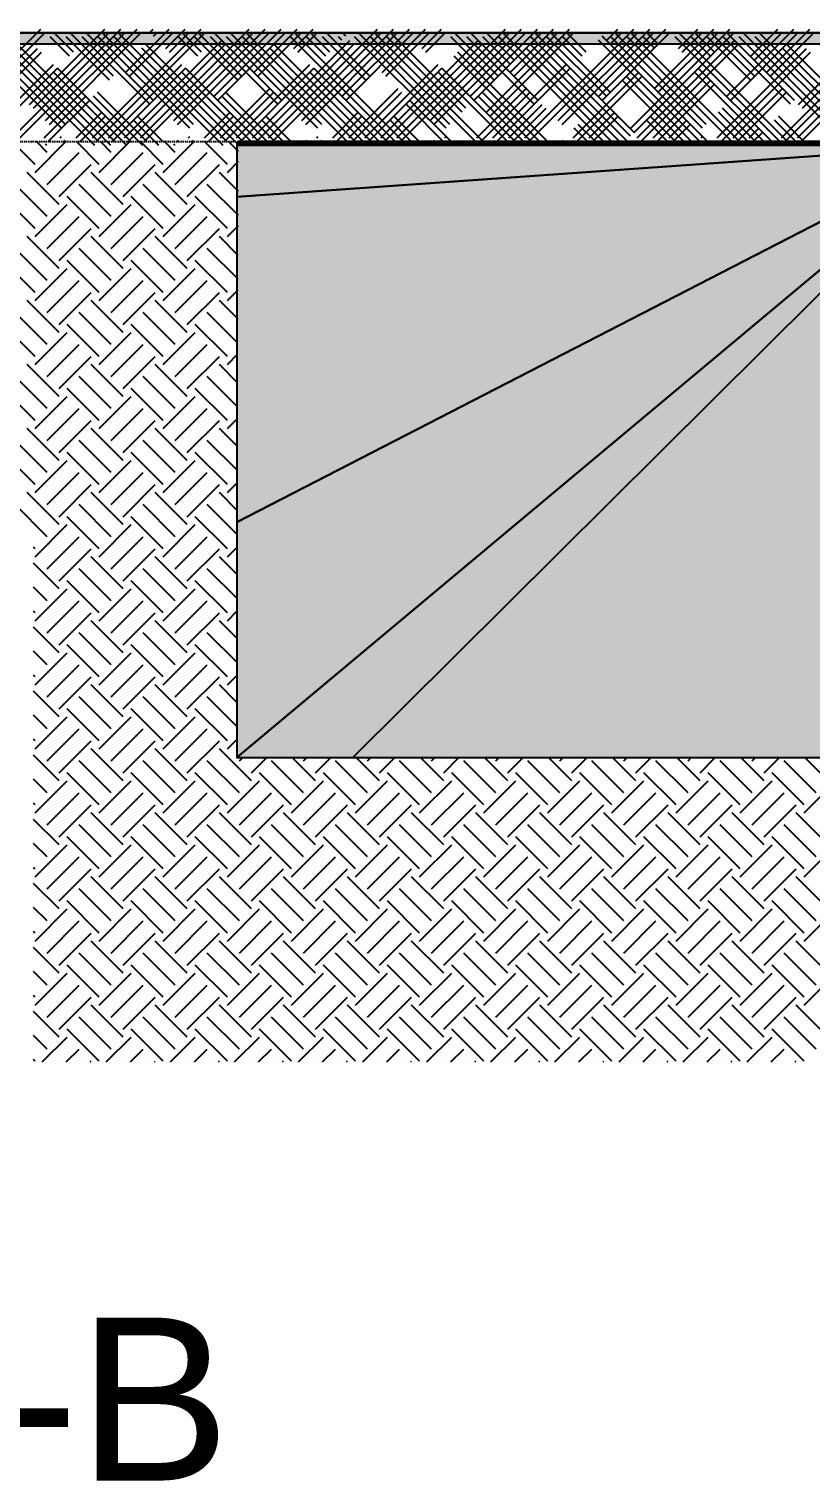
# Model space of a CAD drawing. Extents: x 37185 to 43130, y -8131 to -3926.
# Drawn here: x 37855.1 to 37998.9, y -7862.7 to -7595.2 of the extents above; entities that cross this region are included whole.
import ezdxf

# ---------------------------------------------------------------- set-up
doc = ezdxf.new("R2010")
doc.units = 0
doc.header["$MEASUREMENT"] = 0
doc.linetypes.add('ESTILO_TQS_0002', pattern=[0.4, 0.1, -0.3])
for name, color, linetype in [('32', 7, 'CONTINUOUS'), ('36', 253, 'CONTINUOUS'), ('47', 15, 'CONTINUOUS'), ('52', 3, 'CONTINUOUS'), ('67', 7, 'CONTINUOUS'), ('96', 252, 'CONTINUOUS')]:
    doc.layers.add(name, color=color, linetype=linetype)
doc.styles.add('TQS_ARIAL', font='arial.ttf')

msp = doc.modelspace()

# ---------------------------------------------------------------- linework, layer by layer
at = {"layer": '36', "linetype": 'Continuous'}
for p, q in [((37861.06, -7613.48), (37844.24, -7596.66)), ((37861.77, -7612.78), (37844.95, -7595.96)), ((37867.19, -7616.66), (37847.19, -7596.66)), ((37867.89, -7615.95), (37847.9, -7595.96)), ((37849.28, -7603.23), (37857.26, -7595.25)), ((37849.99, -7603.94), (37857.97, -7595.96)), ((37852, -7615.24), (37871.99, -7595.25)), ((37852.71, -7615.95), (37872.7, -7595.96)), ((37855.17, -7609.12), (37869.05, -7595.25)), ((37855.88, -7609.83), (37869.76, -7595.96)), ((37858.12, -7612.07), (37874.94, -7595.25)), ((37858.83, -7612.78), (37875.65, -7595.96)), ((37862.54, -7600.23), (37858.97, -7596.66)), ((37863.25, -7599.52), (37859.68, -7595.96)), ((37869.9, -7604.65), (37861.92, -7596.66)), ((37870.61, -7603.94), (37862.63, -7595.96)), ((37877.27, -7609.06), (37864.87, -7596.66)), ((37877.98, -7608.36), (37865.57, -7595.96)), ((37866.73, -7615.24), (37886.73, -7595.25)), ((37867.44, -7615.95), (37887.43, -7595.96)), ((37884.64, -7613.48), (37867.81, -7596.66)), ((37885.34, -7612.78), (37868.52, -7595.96)), ((37890.76, -7616.66), (37870.76, -7596.66)), ((37891.46, -7615.95), (37871.47, -7595.96)), ((37872.85, -7603.23), (37880.83, -7595.25)), ((37873.56, -7603.94), (37881.54, -7595.96)), ((37875.57, -7615.24), (37895.56, -7595.25)), ((37876.28, -7615.95), (37896.27, -7595.96)), ((37877.27, -7595.87), (37877.89, -7595.25)), ((37877.98, -7596.57), (37878.59, -7595.96)), ((37880.22, -7598.81), (37883.78, -7595.25)), ((37880.92, -7599.52), (37884.49, -7595.96)), ((37881.69, -7612.07), (37898.51, -7595.25)), ((37882.4, -7612.78), (37899.22, -7595.96)), ((37886.11, -7600.23), (37882.54, -7596.66)), ((37886.82, -7599.52), (37883.25, -7595.96)), ((37893.47, -7604.65), (37885.49, -7596.66)), ((37894.18, -7603.94), (37886.2, -7595.96)), ((37900.84, -7609.06), (37888.44, -7596.66)), ((37889.05, -7607.65), (37901.46, -7595.25)), ((37901.55, -7608.36), (37889.14, -7595.96)), ((37889.76, -7608.36), (37902.16, -7595.96)), ((37908.21, -7613.48), (37891.38, -7596.66)), ((37908.91, -7612.78), (37892.09, -7595.96)), ((37914.33, -7616.66), (37894.33, -7596.66)), ((37915.03, -7615.95), (37895.04, -7595.96)), ((37896.42, -7603.23), (37904.4, -7595.25)), ((37897.13, -7603.94), (37905.11, -7595.96)), ((37899.14, -7615.24), (37919.14, -7595.25)), ((37899.85, -7615.95), (37919.84, -7595.96)), ((37923.16, -7616.66), (37903.17, -7596.66)), ((37903.79, -7598.81), (37907.35, -7595.25)), ((37923.87, -7615.95), (37903.88, -7595.96)), ((37904.49, -7599.52), (37908.06, -7595.96)), ((37905.26, -7612.07), (37922.08, -7595.25)), ((37905.97, -7612.78), (37922.79, -7595.96)), ((37909.68, -7600.23), (37906.11, -7596.66)), ((37910.39, -7599.52), (37906.82, -7595.96)), ((37917.04, -7604.65), (37909.06, -7596.66)), ((37917.75, -7603.94), (37909.77, -7595.96)), ((37912.62, -7597.28), (37912.01, -7596.66)), ((37912.62, -7607.65), (37925.03, -7595.25)), ((37913.33, -7596.57), (37912.71, -7595.96)), ((37913.33, -7608.36), (37925.73, -7595.96)), ((37931.78, -7613.48), (37914.95, -7596.66)), ((37932.48, -7612.78), (37915.66, -7595.96)), ((37937.9, -7616.66), (37917.9, -7596.66)), ((37938.6, -7615.95), (37918.61, -7595.96)), ((37919.99, -7603.23), (37927.97, -7595.25)), ((37920.7, -7603.94), (37928.68, -7595.96)), ((37934.72, -7610.54), (37920.85, -7596.66)), ((37935.43, -7609.83), (37921.55, -7595.96)), ((37922.71, -7615.24), (37942.71, -7595.25)), ((37923.42, -7615.95), (37943.41, -7595.96)), ((37927.36, -7598.81), (37930.92, -7595.25)), ((37928.06, -7599.52), (37931.63, -7595.96)), ((37928.83, -7612.07), (37945.65, -7595.25)), ((37929.54, -7612.78), (37946.36, -7595.96)), ((37940.61, -7604.65), (37932.63, -7596.66)), ((37941.32, -7603.94), (37933.34, -7595.96)), ((37947.98, -7609.06), (37935.58, -7596.66)), ((37936.2, -7607.65), (37948.6, -7595.25)), ((37948.69, -7608.36), (37936.28, -7595.96)), ((37936.9, -7608.36), (37949.3, -7595.96)), ((37943.56, -7601.7), (37938.52, -7596.66)), ((37939.14, -7610.6), (37954.49, -7595.25)), ((37944.27, -7600.99), (37939.23, -7595.96)), ((37939.85, -7611.3), (37955.2, -7595.96)), ((37961.47, -7616.66), (37941.47, -7596.66)), ((37962.17, -7615.95), (37942.18, -7595.96)), ((37943.56, -7603.23), (37951.54, -7595.25)), ((37944.27, -7603.94), (37952.25, -7595.96)), ((37946.28, -7615.24), (37966.28, -7595.25)), ((37946.99, -7615.95), (37966.98, -7595.96)), ((37965.66, -7614.96), (37947.36, -7596.66)), ((37966.36, -7614.25), (37948.07, -7595.96)), ((37961.24, -7607.59), (37950.31, -7596.66)), ((37961.95, -7606.88), (37951.02, -7595.96)), ((37952.4, -7612.07), (37969.22, -7595.25)), ((37953.11, -7612.78), (37969.93, -7595.96)), ((37956.82, -7600.23), (37953.26, -7596.66)), ((37957.53, -7599.52), (37953.96, -7595.96)), ((37959.77, -7607.65), (37972.17, -7595.25)), ((37960.47, -7608.36), (37972.88, -7595.96)), ((37979.85, -7615.95), (37960.47, -7596.57)), ((37961.24, -7597.34), (37963.33, -7595.25)), ((37961.95, -7598.05), (37964.04, -7595.96)), ((37978.92, -7613.48), (37962.09, -7596.66)), ((37979.62, -7612.78), (37962.8, -7595.96)), ((37985.04, -7616.66), (37965.04, -7596.66)), ((37965.66, -7613.54), (37983.95, -7595.25)), ((37985.74, -7615.95), (37965.75, -7595.96)), ((37966.36, -7614.25), (37984.66, -7595.96)), ((37970.08, -7598.75), (37967.99, -7596.66)), ((37970.78, -7598.05), (37968.69, -7595.96)), ((37970.08, -7606.18), (37981.01, -7595.25)), ((37970.78, -7606.88), (37981.71, -7595.96)), ((37993.88, -7616.66), (37973.88, -7596.66)), ((37974.5, -7598.81), (37978.06, -7595.25)), ((37994.58, -7615.95), (37974.59, -7595.96)), ((37975.2, -7599.52), (37978.77, -7595.96)), ((37980.39, -7600.23), (37976.83, -7596.66)), ((37981.1, -7599.52), (37977.53, -7595.96)), ((37987.75, -7604.65), (37979.77, -7596.66)), ((37988.46, -7603.94), (37980.48, -7595.96)), ((37995.12, -7609.06), (37982.72, -7596.66)), ((37983.34, -7607.65), (37995.74, -7595.25)), ((37995.83, -7608.36), (37983.42, -7595.96)), ((37984.04, -7608.36), (37996.45, -7595.96)), ((38002.49, -7613.48), (37985.66, -7596.66)), ((38003.19, -7612.78), (37986.37, -7595.96)), ((37987.75, -7600.28), (37992.79, -7595.25)), ((37988.46, -7600.99), (37993.5, -7595.96)), ((38008.61, -7616.66), (37988.61, -7596.66)), ((38009.31, -7615.95), (37989.32, -7595.96)), ((37990.7, -7603.23), (37998.68, -7595.25)), ((37991.41, -7603.94), (37999.39, -7595.96)), ((37993.42, -7615.24), (38013.42, -7595.25)), ((37994.13, -7615.95), (38014.12, -7595.96)), ((37996.59, -7609.12), (38010.47, -7595.25)), ((37997.3, -7609.83), (38011.18, -7595.96)), ((37840.21, -7615.24), (37856.65, -7598.81)), ((37870.13, -7616.66), (37852.23, -7598.75)), ((37870.84, -7615.95), (37852.93, -7598.05)), ((37872.62, -7615.24), (37890.53, -7597.34)), ((37873.33, -7615.95), (37891.23, -7598.05)), ((37893.7, -7616.66), (37875.8, -7598.75)), ((37894.41, -7615.95), (37876.5, -7598.05)), ((37896.19, -7615.24), (37914.1, -7597.34)), ((37896.9, -7615.95), (37914.81, -7598.05)), ((37917.27, -7616.66), (37899.37, -7598.75)), ((37917.98, -7615.95), (37900.07, -7598.05)), ((37919.76, -7615.24), (37937.67, -7597.34)), ((37920.47, -7615.95), (37938.38, -7598.05)), ((37964.41, -7616.66), (37946.51, -7598.75)), ((37965.12, -7615.95), (37947.21, -7598.05)), ((37979.14, -7616.66), (37959.77, -7597.28)), ((37966.9, -7615.24), (37984.81, -7597.34)), ((37967.61, -7615.95), (37985.52, -7598.05)), ((37981.63, -7615.24), (37998.07, -7598.81)), ((38011.55, -7616.66), (37993.65, -7598.75)), ((38012.26, -7615.95), (37994.35, -7598.05)), ((37840.92, -7615.95), (37857.35, -7599.52)), ((37846.11, -7615.24), (37859.59, -7601.76)), ((37869.68, -7615.24), (37883.16, -7601.76)), ((37893.25, -7615.24), (37906.73, -7601.76)), ((37916.82, -7615.24), (37930.3, -7601.76)), ((37949.68, -7616.66), (37933.25, -7600.23)), ((37950.39, -7615.95), (37933.96, -7599.52)), ((37940.39, -7615.24), (37953.87, -7601.76)), ((37982.34, -7615.95), (37998.77, -7599.52)), ((37996.37, -7615.24), (38011.33, -7600.28)), ((37997.07, -7615.95), (38012.03, -7600.99)), ((37846.81, -7615.95), (37860.3, -7602.47)), ((37873.08, -7616.66), (37859.59, -7603.17)), ((37873.79, -7615.95), (37860.3, -7602.47)), ((37870.38, -7615.95), (37883.87, -7602.47)), ((37896.65, -7616.66), (37883.16, -7603.17)), ((37897.36, -7615.95), (37883.87, -7602.47)), ((37893.95, -7615.95), (37907.44, -7602.47)), ((37920.22, -7616.66), (37906.73, -7603.17)), ((37920.93, -7615.95), (37907.44, -7602.47)), ((37917.52, -7615.95), (37931.01, -7602.47)), ((37943.79, -7616.66), (37930.3, -7603.17)), ((37944.5, -7615.95), (37931.01, -7602.47)), ((37941.09, -7615.95), (37954.58, -7602.47)), ((37955.12, -7615.24), (37967.13, -7603.23)), ((37955.82, -7615.95), (37967.84, -7603.94)), ((37976.2, -7616.66), (37964.18, -7604.65)), ((37976.9, -7615.95), (37964.89, -7603.94)), ((37969.85, -7615.24), (37980.39, -7604.7)), ((37990.93, -7616.66), (37977.44, -7603.17)), ((37991.64, -7615.95), (37978.15, -7602.47)), ((37876.73, -7615.95), (37867.66, -7606.88)), ((37890.3, -7615.24), (37899.37, -7606.18)), ((37891.01, -7615.95), (37900.07, -7606.88)), ((37900.3, -7615.95), (37891.23, -7606.88)), ((37913.87, -7615.24), (37922.94, -7606.18)), ((37914.58, -7615.95), (37923.64, -7606.88)), ((37937.44, -7615.24), (37946.51, -7606.18)), ((37938.15, -7615.95), (37947.21, -7606.88)), ((37947.44, -7615.95), (37938.38, -7606.88)), ((37970.56, -7615.95), (37981.1, -7605.41)), ((37984.58, -7615.24), (37993.65, -7606.18)), ((37985.29, -7615.95), (37994.35, -7606.88)), ((37857.89, -7615.24), (37865.48, -7607.65)), ((37858.6, -7615.95), (37866.19, -7608.36)), ((37876.02, -7616.66), (37866.96, -7607.59)), ((37899.59, -7616.66), (37890.53, -7607.59)), ((37932, -7616.66), (37924.41, -7609.06)), ((37932.71, -7615.95), (37925.12, -7608.36)), ((37946.74, -7616.66), (37937.67, -7607.59)), ((37943.33, -7615.24), (37949.45, -7609.12)), ((37944.04, -7615.95), (37950.16, -7609.83)), ((37988.69, -7615.95), (37982.57, -7609.83)), ((37863.78, -7615.24), (37868.43, -7610.6)), ((37864.49, -7615.95), (37869.14, -7611.3)), ((37878.97, -7616.66), (37874.32, -7612.01)), ((37879.68, -7615.95), (37875.03, -7611.3)), ((37887.35, -7615.24), (37892, -7610.6)), ((37888.06, -7615.95), (37892.71, -7611.3)), ((37902.54, -7616.66), (37897.89, -7612.01)), ((37903.25, -7615.95), (37898.6, -7611.3)), ((37910.92, -7615.24), (37915.57, -7610.6)), ((37911.63, -7615.95), (37916.28, -7611.3)), ((37926.11, -7616.66), (37921.46, -7612.01)), ((37926.82, -7615.95), (37922.17, -7611.3)), ((37958.06, -7615.24), (37962.71, -7610.6)), ((37958.77, -7615.95), (37963.42, -7611.3)), ((37973.25, -7616.66), (37968.6, -7612.01)), ((37973.96, -7615.95), (37969.31, -7611.3)), ((37972.8, -7615.24), (37975.97, -7612.07)), ((37987.98, -7616.66), (37981.86, -7610.54)), ((37996.82, -7616.66), (37992.17, -7612.01)), ((37997.53, -7615.95), (37992.88, -7611.3)), ((37860.84, -7615.24), (37861.06, -7615.02)), ((37884.41, -7615.24), (37884.64, -7615.02)), ((37907.98, -7615.24), (37908.21, -7615.02)), ((37931.55, -7615.24), (37931.78, -7615.02)), ((37958.52, -7616.66), (37955.35, -7613.48)), ((37959.23, -7615.95), (37956.05, -7612.78)), ((37973.5, -7615.95), (37976.68, -7612.78)), ((37978.69, -7615.24), (37978.92, -7615.02)), ((37987.53, -7615.24), (37989.23, -7613.54)), ((37988.23, -7615.95), (37989.94, -7614.25)), ((37855.65, -7615.95), (37855.65, -7615.95)), ((37855.65, -7615.95), (37855.65, -7615.95)), ((37856.11, -7615.95), (37856.11, -7615.95)), ((37856.11, -7615.95), (37856.11, -7615.95)), ((37858.35, -7616.66), (37858.12, -7616.43)), ((37859.05, -7615.95), (37858.83, -7615.72)), ((37861.54, -7615.95), (37861.77, -7615.72)), ((37862, -7615.95), (37862, -7615.95)), ((37862, -7615.95), (37862, -7615.95)), ((37864.95, -7615.95), (37864.95, -7615.95)), ((37864.95, -7615.95), (37864.95, -7615.95)), ((37879.22, -7615.95), (37879.22, -7615.95)), ((37879.22, -7615.95), (37879.22, -7615.95)), ((37881.92, -7616.66), (37881.69, -7616.43)), ((37882.17, -7615.95), (37882.17, -7615.95)), ((37882.17, -7615.95), (37882.17, -7615.95)), ((37882.62, -7615.95), (37882.4, -7615.72)), ((37885.11, -7615.95), (37885.34, -7615.72)), ((37885.57, -7615.95), (37885.57, -7615.95)), ((37885.57, -7615.95), (37885.57, -7615.95)), ((37888.52, -7615.95), (37888.52, -7615.95)), ((37888.52, -7615.95), (37888.52, -7615.95)), ((37902.79, -7615.95), (37902.79, -7615.95)), ((37902.79, -7615.95), (37902.79, -7615.95)), ((37905.49, -7616.66), (37905.26, -7616.43)), ((37905.74, -7615.95), (37905.74, -7615.95)), ((37905.74, -7615.95), (37905.74, -7615.95)), ((37906.19, -7615.95), (37905.97, -7615.72)), ((37908.68, -7615.95), (37908.91, -7615.72)), ((37909.14, -7615.95), (37909.14, -7615.95)), ((37909.14, -7615.95), (37909.14, -7615.95)), ((37912.09, -7615.95), (37912.09, -7615.95)), ((37912.09, -7615.95), (37912.09, -7615.95)), ((37926.36, -7615.95), (37926.36, -7615.95)), ((37926.36, -7615.95), (37926.36, -7615.95)), ((37929.06, -7616.66), (37928.83, -7616.43)), ((37929.31, -7615.95), (37929.31, -7615.95)), ((37929.31, -7615.95), (37929.31, -7615.95)), ((37929.76, -7615.95), (37929.54, -7615.72)), ((37932.25, -7615.95), (37932.48, -7615.72)), ((37935.2, -7615.95), (37935.2, -7615.95)), ((37935.2, -7615.95), (37935.2, -7615.95)), ((37935.66, -7615.95), (37935.66, -7615.95)), ((37935.66, -7615.95), (37935.66, -7615.95)), ((37941.55, -7615.95), (37941.55, -7615.95)), ((37941.55, -7615.95), (37941.55, -7615.95)), ((37949.93, -7615.95), (37949.93, -7615.95)), ((37949.93, -7615.95), (37949.93, -7615.95)), ((37952.63, -7616.66), (37952.4, -7616.43)), ((37952.88, -7615.95), (37952.88, -7615.95)), ((37952.88, -7615.95), (37952.88, -7615.95)), ((37953.33, -7615.95), (37953.11, -7615.72)), ((37956.28, -7615.95), (37956.28, -7615.95)), ((37956.28, -7615.95), (37956.28, -7615.95)), ((37961.72, -7615.95), (37961.72, -7615.95)), ((37961.72, -7615.95), (37961.72, -7615.95)), ((37964.66, -7615.95), (37964.66, -7615.95)), ((37964.66, -7615.95), (37964.66, -7615.95)), ((37968.07, -7615.95), (37968.07, -7615.95)), ((37968.07, -7615.95), (37968.07, -7615.95)), ((37971.01, -7615.95), (37971.01, -7615.95)), ((37971.01, -7615.95), (37971.01, -7615.95)), ((37976.45, -7615.95), (37976.45, -7615.95)), ((37976.45, -7615.95), (37976.45, -7615.95)), ((37979.4, -7615.95), (37979.62, -7615.72)), ((37982.8, -7615.95), (37982.8, -7615.95)), ((37982.8, -7615.95), (37982.8, -7615.95)), ((37991.18, -7615.95), (37991.18, -7615.95)), ((37991.18, -7615.95), (37991.18, -7615.95))]:
    msp.add_line(p, q, dxfattribs=at)
at = {"layer": '47', "linetype": 'Continuous'}
for p, q in [((37856.2, -7620.14), (37852.01, -7615.96)), ((37856.2, -7621.62), (37861.86, -7615.96)), ((37858.41, -7617.93), (37856.43, -7615.96)), ((37858.41, -7623.83), (37864.3, -7617.93)), ((37867.98, -7620.14), (37863.8, -7615.96)), ((37867.98, -7621.62), (37873.65, -7615.96)), ((37870.19, -7617.93), (37868.22, -7615.96)), ((37870.19, -7623.83), (37876.09, -7617.93)), ((37879.77, -7620.14), (37875.58, -7615.96)), ((37879.77, -7621.62), (37885.43, -7615.96)), ((37881.98, -7617.93), (37880, -7615.96)), ((37881.98, -7623.83), (37887.87, -7617.93)), ((37891.55, -7620.14), (37887.37, -7615.96)), ((37893.62, -7617.79), (37891.79, -7615.96)), ((37860.62, -7626.04), (37866.51, -7620.14)), ((37872.4, -7626.04), (37878.3, -7620.14)), ((37884.19, -7626.04), (37890.08, -7620.14)), ((37891.55, -7621.62), (37893.61, -7619.56)), ((37860.62, -7627.51), (37854.73, -7621.62)), ((37872.4, -7627.51), (37866.51, -7621.62)), ((37884.19, -7627.51), (37878.3, -7621.62)), ((37893.6, -7625.13), (37890.08, -7621.62)), ((37893.61, -7622.19), (37893.61, -7622.19)), ((37856.2, -7631.93), (37850.31, -7626.04)), ((37858.41, -7629.72), (37852.52, -7623.83)), ((37867.98, -7631.93), (37862.09, -7626.04)), ((37870.19, -7629.72), (37864.3, -7623.83)), ((37879.77, -7631.93), (37873.88, -7626.04)), ((37881.98, -7629.72), (37876.09, -7623.83)), ((37891.55, -7631.93), (37885.66, -7626.04)), ((37893.58, -7629.54), (37887.87, -7623.83)), ((37856.2, -7633.4), (37862.09, -7627.51)), ((37867.98, -7633.4), (37873.88, -7627.51)), ((37879.77, -7633.4), (37885.66, -7627.51)), ((37858.41, -7635.61), (37864.3, -7629.72)), ((37870.19, -7635.61), (37876.09, -7629.72)), ((37881.98, -7635.61), (37887.87, -7629.72)), ((37891.55, -7633.4), (37893.58, -7631.38)), ((37860.62, -7639.29), (37854.73, -7633.4)), ((37860.62, -7637.82), (37866.51, -7631.93)), ((37872.4, -7639.29), (37866.51, -7633.4)), ((37872.4, -7637.82), (37878.3, -7631.93)), ((37884.19, -7639.29), (37878.3, -7633.4)), ((37884.19, -7637.82), (37890.08, -7631.93)), ((37893.56, -7636.88), (37890.08, -7633.4)), ((37893.57, -7633.94), (37893.57, -7633.94)), ((37858.41, -7641.5), (37852.52, -7635.61)), ((37870.19, -7641.5), (37864.3, -7635.61)), ((37881.98, -7641.5), (37876.09, -7635.61)), ((37893.55, -7641.29), (37887.87, -7635.61)), ((37856.2, -7643.71), (37850.31, -7637.82)), ((37856.2, -7645.19), (37862.09, -7639.29)), ((37867.98, -7643.71), (37862.09, -7637.82)), ((37867.98, -7645.19), (37873.88, -7639.29)), ((37879.77, -7643.71), (37873.88, -7637.82)), ((37879.77, -7645.19), (37885.66, -7639.29)), ((37891.55, -7643.71), (37885.66, -7637.82)), ((37858.41, -7647.4), (37864.3, -7641.5)), ((37870.19, -7647.4), (37876.09, -7641.5)), ((37881.98, -7647.4), (37887.87, -7641.5)), ((37860.62, -7649.61), (37866.51, -7643.71)), ((37872.4, -7649.61), (37878.3, -7643.71)), ((37884.19, -7649.61), (37890.08, -7643.71)), ((37891.55, -7645.19), (37893.54, -7643.2)), ((37858.41, -7653.29), (37852.52, -7647.4)), ((37860.62, -7651.08), (37854.73, -7645.19)), ((37870.19, -7653.29), (37864.3, -7647.4)), ((37872.4, -7651.08), (37866.51, -7645.19)), ((37881.98, -7653.29), (37876.09, -7647.4)), ((37884.19, -7651.08), (37878.3, -7645.19)), ((37893.51, -7653.04), (37887.87, -7647.4)), ((37893.53, -7648.63), (37890.08, -7645.19)), ((37893.54, -7645.7), (37893.54, -7645.7)), ((37856.2, -7655.5), (37850.31, -7649.61)), ((37867.98, -7655.5), (37862.09, -7649.61)), ((37879.77, -7655.5), (37873.88, -7649.61)), ((37891.55, -7655.5), (37885.66, -7649.61)), ((37856.2, -7656.97), (37862.09, -7651.08)), ((37867.98, -7656.97), (37873.88, -7651.08)), ((37879.77, -7656.97), (37885.66, -7651.08)), ((37858.41, -7659.18), (37864.3, -7653.29)), ((37860.62, -7661.39), (37866.51, -7655.5)), ((37870.19, -7659.18), (37876.09, -7653.29)), ((37872.4, -7661.39), (37878.3, -7655.5)), ((37881.98, -7659.18), (37887.87, -7653.29)), ((37884.19, -7661.39), (37890.08, -7655.5)), ((37891.55, -7656.97), (37893.51, -7655.02)), ((37860.62, -7662.86), (37854.73, -7656.97)), ((37872.4, -7662.86), (37866.51, -7656.97)), ((37884.19, -7662.86), (37878.3, -7656.97)), ((37893.49, -7660.38), (37890.08, -7656.97)), ((37893.5, -7657.45), (37893.5, -7657.45)), ((37858.41, -7665.07), (37852.52, -7659.18)), ((37870.19, -7665.07), (37864.3, -7659.18)), ((37881.98, -7665.07), (37876.09, -7659.18)), ((37893.48, -7664.79), (37887.87, -7659.18)), ((37856.2, -7667.28), (37850.31, -7661.39)), ((37856.2, -7668.76), (37862.09, -7662.86)), ((37867.98, -7667.28), (37862.09, -7661.39)), ((37867.98, -7668.76), (37873.88, -7662.86)), ((37879.77, -7667.28), (37873.88, -7661.39)), ((37879.77, -7668.76), (37885.66, -7662.86)), ((37891.55, -7667.28), (37885.66, -7661.39)), ((37858.41, -7670.97), (37864.3, -7665.07)), ((37870.19, -7670.97), (37876.09, -7665.07)), ((37881.98, -7670.97), (37887.87, -7665.07)), ((37860.62, -7674.65), (37854.73, -7668.76)), ((37860.62, -7673.18), (37866.51, -7667.28)), ((37872.4, -7674.65), (37866.51, -7668.76)), ((37872.4, -7673.18), (37878.3, -7667.28)), ((37884.19, -7674.65), (37878.3, -7668.76)), ((37884.19, -7673.18), (37890.08, -7667.28)), ((37893.46, -7672.13), (37890.08, -7668.76)), ((37891.55, -7668.76), (37893.47, -7666.84)), ((37858.41, -7676.86), (37852.52, -7670.97)), ((37870.19, -7676.86), (37864.3, -7670.97)), ((37881.98, -7676.86), (37876.09, -7670.97)), ((37893.45, -7676.54), (37887.87, -7670.97)), ((37893.47, -7669.2), (37893.47, -7669.2)), ((37856.2, -7679.07), (37850.31, -7673.18)), ((37867.98, -7679.07), (37862.09, -7673.18)), ((37879.77, -7679.07), (37873.88, -7673.18)), ((37891.55, -7679.07), (37885.66, -7673.18)), ((37856.2, -7680.54), (37862.09, -7674.65)), ((37858.41, -7682.75), (37864.3, -7676.86)), ((37867.98, -7680.54), (37873.88, -7674.65)), ((37870.19, -7682.75), (37876.09, -7676.86)), ((37879.77, -7680.54), (37885.66, -7674.65)), ((37881.98, -7682.75), (37887.87, -7676.86)), ((37860.62, -7684.96), (37866.51, -7679.07)), ((37872.4, -7684.96), (37878.3, -7679.07)), ((37884.19, -7684.96), (37890.08, -7679.07)), ((37891.55, -7680.54), (37893.44, -7678.66)), ((37860.62, -7686.43), (37854.73, -7680.54)), ((37872.4, -7686.43), (37866.51, -7680.54)), ((37884.19, -7686.43), (37878.3, -7680.54)), ((37893.42, -7683.88), (37890.08, -7680.54)), ((37893.43, -7680.95), (37893.43, -7680.95)), ((37858.41, -7688.64), (37852.52, -7682.75)), ((37867.98, -7690.85), (37862.09, -7684.96)), ((37870.19, -7688.64), (37864.3, -7682.75)), ((37879.77, -7690.85), (37873.88, -7684.96)), ((37881.98, -7688.64), (37876.09, -7682.75)), ((37891.55, -7690.85), (37885.66, -7684.96)), ((37893.41, -7688.29), (37887.87, -7682.75)), ((37856.2, -7692.33), (37862.09, -7686.43)), ((37867.98, -7692.33), (37873.88, -7686.43)), ((37879.77, -7692.33), (37885.66, -7686.43)), ((37855.91, -7689.67), (37855.91, -7689.67)), ((37858.41, -7694.54), (37864.3, -7688.64)), ((37870.19, -7694.54), (37876.09, -7688.64)), ((37881.98, -7694.54), (37887.87, -7688.64)), ((37856.2, -7690.85), (37855.91, -7690.56)), ((37855.91, -7692.62), (37855.91, -7692.62)), ((37860.62, -7696.75), (37866.51, -7690.85)), ((37872.4, -7698.22), (37866.51, -7692.33)), ((37872.4, -7696.75), (37878.3, -7690.85)), ((37884.19, -7698.22), (37878.3, -7692.33)), ((37884.19, -7696.75), (37890.08, -7690.85)), ((37893.39, -7695.63), (37890.08, -7692.33)), ((37891.55, -7692.33), (37893.4, -7690.48)), ((37893.4, -7692.7), (37893.4, -7692.7)), ((37860.62, -7698.22), (37855.91, -7693.51)), ((37870.19, -7700.43), (37864.3, -7694.54)), ((37881.98, -7700.43), (37876.09, -7694.54)), ((37893.38, -7700.04), (37887.87, -7694.54)), ((37855.91, -7697.04), (37855.91, -7697.04)), ((37858.41, -7700.43), (37855.91, -7697.93)), ((37856.2, -7704.11), (37862.09, -7698.22)), ((37867.98, -7702.64), (37862.09, -7696.75)), ((37867.98, -7704.11), (37873.88, -7698.22)), ((37879.77, -7702.64), (37873.88, -7696.75)), ((37879.77, -7704.11), (37885.66, -7698.22)), ((37891.55, -7702.64), (37885.66, -7696.75)), ((37858.41, -7706.32), (37864.3, -7700.43)), ((37870.19, -7706.32), (37876.09, -7700.43)), ((37881.98, -7706.32), (37887.87, -7700.43)), ((37855.91, -7701.46), (37855.91, -7701.46)), ((37856.2, -7702.64), (37855.91, -7702.35)), ((37860.62, -7708.53), (37866.51, -7702.64)), ((37872.4, -7708.53), (37878.3, -7702.64)), ((37884.19, -7708.53), (37890.08, -7702.64)), ((37891.55, -7704.11), (37893.37, -7702.3)), ((37855.91, -7704.4), (37855.91, -7704.4)), ((37860.62, -7710), (37855.91, -7705.29)), ((37870.19, -7712.21), (37864.3, -7706.32)), ((37872.4, -7710), (37866.51, -7704.11)), ((37881.98, -7712.21), (37876.09, -7706.32)), ((37884.19, -7710), (37878.3, -7704.11)), ((37893.34, -7711.79), (37887.87, -7706.32)), ((37893.36, -7707.39), (37890.08, -7704.11)), ((37893.36, -7704.45), (37893.36, -7704.45)), ((37855.91, -7708.82), (37855.91, -7708.82)), ((37867.98, -7714.42), (37862.09, -7708.53)), ((37879.77, -7714.42), (37873.88, -7708.53)), ((37891.55, -7714.42), (37885.66, -7708.53)), ((37858.41, -7712.21), (37855.91, -7709.71)), ((37856.2, -7715.9), (37862.09, -7710)), ((37867.98, -7715.9), (37873.88, -7710)), ((37879.77, -7715.9), (37885.66, -7710)), ((37855.91, -7713.24), (37855.91, -7713.24)), ((37856.2, -7714.42), (37855.91, -7714.13)), ((37858.41, -7718.11), (37864.3, -7712.21)), ((37870.19, -7718.11), (37876.09, -7712.21)), ((37881.98, -7718.11), (37887.87, -7712.21)), ((37891.55, -7715.9), (37893.34, -7714.12)), ((37855.91, -7716.19), (37855.91, -7716.19)), ((37860.62, -7721.79), (37855.91, -7717.08)), ((37860.62, -7720.32), (37866.51, -7714.42)), ((37872.4, -7721.79), (37866.51, -7715.9)), ((37872.4, -7720.32), (37878.3, -7714.42)), ((37884.19, -7721.79), (37878.3, -7715.9)), ((37884.19, -7720.32), (37890.08, -7714.42)), ((37893.32, -7719.14), (37890.08, -7715.9)), ((37893.33, -7716.2), (37893.33, -7716.2)), ((37870.19, -7724), (37864.3, -7718.11)), ((37881.98, -7724), (37876.09, -7718.11)), ((37893.31, -7723.54), (37887.87, -7718.11)), ((37855.91, -7720.61), (37855.91, -7720.61)), ((37858.41, -7724), (37855.91, -7721.5)), ((37856.2, -7727.68), (37862.09, -7721.79)), ((37867.98, -7726.21), (37862.09, -7720.32)), ((37867.98, -7727.68), (37873.88, -7721.79)), ((37879.77, -7726.21), (37873.88, -7720.32)), ((37879.77, -7727.68), (37885.66, -7721.79)), ((37891.55, -7726.21), (37885.66, -7720.32)), ((37855.91, -7725.03), (37855.91, -7725.03)), ((37858.41, -7729.89), (37864.3, -7724)), ((37870.19, -7729.89), (37876.09, -7724)), ((37881.98, -7729.89), (37887.87, -7724)), ((37856.2, -7726.21), (37855.91, -7725.92)), ((37860.62, -7732.1), (37866.51, -7726.21)), ((37872.4, -7733.57), (37866.51, -7727.68)), ((37872.4, -7732.1), (37878.3, -7726.21)), ((37884.19, -7733.57), (37878.3, -7727.68)), ((37884.19, -7732.1), (37890.08, -7726.21)), ((37895.97, -7733.57), (37890.08, -7727.68)), ((37891.55, -7727.68), (37893.3, -7725.94)), ((37855.91, -7727.97), (37855.91, -7727.97)), ((37860.62, -7733.57), (37855.91, -7728.86)), ((37870.19, -7735.78), (37864.3, -7729.89)), ((37881.98, -7735.78), (37876.09, -7729.89)), ((37893.76, -7735.78), (37887.87, -7729.89)), ((37893.29, -7727.95), (37893.29, -7727.95)), ((37893.76, -7729.89), (37894.37, -7729.29)), ((37895.97, -7732.1), (37898.79, -7729.29)), ((37905.55, -7735.78), (37899.66, -7729.89)), ((37907.76, -7733.57), (37903.47, -7729.29)), ((37905.55, -7729.89), (37906.15, -7729.29)), ((37907.76, -7732.1), (37910.57, -7729.29)), ((37917.33, -7735.78), (37911.44, -7729.89)), ((37919.54, -7733.57), (37915.26, -7729.29)), ((37917.33, -7729.89), (37917.94, -7729.29)), ((37919.54, -7732.1), (37922.36, -7729.29)), ((37929.12, -7735.78), (37923.23, -7729.89)), ((37931.33, -7733.57), (37927.04, -7729.29)), ((37929.12, -7729.89), (37929.72, -7729.29)), ((37931.33, -7732.1), (37934.14, -7729.29)), ((37940.9, -7735.78), (37935.01, -7729.89)), ((37943.11, -7733.57), (37938.83, -7729.29)), ((37940.9, -7729.89), (37941.51, -7729.29)), ((37943.11, -7732.1), (37945.93, -7729.29)), ((37952.69, -7735.78), (37946.8, -7729.89)), ((37954.9, -7733.57), (37950.61, -7729.29)), ((37952.69, -7729.89), (37953.29, -7729.29)), ((37954.9, -7732.1), (37957.71, -7729.29)), ((37964.48, -7735.78), (37958.58, -7729.89)), ((37966.68, -7733.57), (37962.4, -7729.29)), ((37964.48, -7729.89), (37965.08, -7729.29)), ((37966.68, -7732.1), (37969.5, -7729.29)), ((37976.26, -7735.78), (37970.37, -7729.89)), ((37978.47, -7733.57), (37974.18, -7729.29)), ((37976.26, -7729.89), (37976.86, -7729.29)), ((37978.47, -7732.1), (37981.28, -7729.29)), ((37988.05, -7735.78), (37982.15, -7729.89)), ((37990.25, -7733.57), (37985.97, -7729.29)), ((37988.05, -7729.89), (37988.65, -7729.29)), ((37990.25, -7732.1), (37993.07, -7729.29)), ((37999.83, -7735.78), (37993.94, -7729.89)), ((38002.04, -7733.57), (37997.75, -7729.29)), ((37855.91, -7732.39), (37855.91, -7732.39)), ((37867.98, -7737.99), (37862.09, -7732.1)), ((37879.77, -7737.99), (37873.88, -7732.1)), ((37891.55, -7737.99), (37885.66, -7732.1)), ((37903.34, -7737.99), (37897.45, -7732.1)), ((37915.12, -7737.99), (37909.23, -7732.1)), ((37926.91, -7737.99), (37921.02, -7732.1)), ((37938.7, -7737.99), (37932.8, -7732.1)), ((37950.48, -7737.99), (37944.59, -7732.1)), ((37962.27, -7737.99), (37956.37, -7732.1)), ((37974.05, -7737.99), (37968.16, -7732.1)), ((37985.84, -7737.99), (37979.94, -7732.1)), ((37997.62, -7737.99), (37991.73, -7732.1)), ((37858.41, -7735.78), (37855.91, -7733.28)), ((37856.2, -7739.47), (37862.09, -7733.57)), ((37858.41, -7741.68), (37864.3, -7735.78)), ((37867.98, -7739.47), (37873.88, -7733.57)), ((37870.19, -7741.68), (37876.09, -7735.78)), ((37879.77, -7739.47), (37885.66, -7733.57)), ((37881.98, -7741.68), (37887.87, -7735.78)), ((37891.55, -7739.47), (37897.45, -7733.57)), ((37893.76, -7741.68), (37899.66, -7735.78)), ((37903.34, -7739.47), (37909.23, -7733.57)), ((37905.55, -7741.68), (37911.44, -7735.78)), ((37915.12, -7739.47), (37921.02, -7733.57)), ((37917.33, -7741.68), (37923.23, -7735.78)), ((37926.91, -7739.47), (37932.8, -7733.57)), ((37929.12, -7741.68), (37935.01, -7735.78)), ((37938.7, -7739.47), (37944.59, -7733.57)), ((37940.9, -7741.68), (37946.8, -7735.78)), ((37950.48, -7739.47), (37956.37, -7733.57)), ((37952.69, -7741.68), (37958.58, -7735.78)), ((37962.27, -7739.47), (37968.16, -7733.57)), ((37964.48, -7741.68), (37970.37, -7735.78)), ((37974.05, -7739.47), (37979.94, -7733.57)), ((37976.26, -7741.68), (37982.15, -7735.78)), ((37985.84, -7739.47), (37991.73, -7733.57)), ((37988.05, -7741.68), (37993.94, -7735.78)), ((37997.62, -7739.47), (38003.51, -7733.57)), ((37855.91, -7736.81), (37855.91, -7736.81)), ((37856.2, -7737.99), (37855.91, -7737.7)), ((37860.62, -7743.89), (37866.51, -7737.99)), ((37872.4, -7743.89), (37878.3, -7737.99)), ((37884.19, -7743.89), (37890.08, -7737.99)), ((37895.97, -7743.89), (37901.87, -7737.99)), ((37907.76, -7743.89), (37913.65, -7737.99)), ((37919.54, -7743.89), (37925.44, -7737.99)), ((37931.33, -7743.89), (37937.22, -7737.99)), ((37943.11, -7743.89), (37949.01, -7737.99)), ((37954.9, -7743.89), (37960.79, -7737.99)), ((37966.68, -7743.89), (37972.58, -7737.99)), ((37978.47, -7743.89), (37984.36, -7737.99)), ((37990.25, -7743.89), (37996.15, -7737.99)), ((37855.91, -7739.76), (37855.91, -7739.76)), ((37860.62, -7745.36), (37855.91, -7740.65)), ((37872.4, -7745.36), (37866.51, -7739.47)), ((37884.19, -7745.36), (37878.3, -7739.47)), ((37895.97, -7745.36), (37890.08, -7739.47)), ((37907.76, -7745.36), (37901.87, -7739.47)), ((37919.54, -7745.36), (37913.65, -7739.47)), ((37931.33, -7745.36), (37925.44, -7739.47)), ((37943.11, -7745.36), (37937.22, -7739.47)), ((37954.9, -7745.36), (37949.01, -7739.47)), ((37966.68, -7745.36), (37960.79, -7739.47)), ((37978.47, -7745.36), (37972.58, -7739.47)), ((37990.25, -7745.36), (37984.36, -7739.47)), ((38002.04, -7745.36), (37996.15, -7739.47)), ((37870.19, -7747.57), (37864.3, -7741.68)), ((37881.98, -7747.57), (37876.09, -7741.68)), ((37893.76, -7747.57), (37887.87, -7741.68)), ((37905.55, -7747.57), (37899.66, -7741.68)), ((37917.33, -7747.57), (37911.44, -7741.68)), ((37929.12, -7747.57), (37923.23, -7741.68)), ((37940.9, -7747.57), (37935.01, -7741.68)), ((37952.69, -7747.57), (37946.8, -7741.68)), ((37964.48, -7747.57), (37958.58, -7741.68)), ((37976.26, -7747.57), (37970.37, -7741.68)), ((37988.05, -7747.57), (37982.15, -7741.68)), ((37999.83, -7747.57), (37993.94, -7741.68)), ((37855.91, -7744.18), (37855.91, -7744.18)), ((37858.41, -7747.57), (37855.91, -7745.07)), ((37856.2, -7751.25), (37862.09, -7745.36)), ((37867.98, -7749.78), (37862.09, -7743.89)), ((37867.98, -7751.25), (37873.88, -7745.36)), ((37879.77, -7749.78), (37873.88, -7743.89)), ((37879.77, -7751.25), (37885.66, -7745.36)), ((37891.55, -7749.78), (37885.66, -7743.89)), ((37891.55, -7751.25), (37897.45, -7745.36)), ((37903.34, -7749.78), (37897.45, -7743.89)), ((37903.34, -7751.25), (37909.23, -7745.36)), ((37915.12, -7749.78), (37909.23, -7743.89)), ((37915.12, -7751.25), (37921.02, -7745.36)), ((37926.91, -7749.78), (37921.02, -7743.89)), ((37926.91, -7751.25), (37932.8, -7745.36)), ((37938.7, -7749.78), (37932.8, -7743.89)), ((37938.7, -7751.25), (37944.59, -7745.36)), ((37950.48, -7749.78), (37944.59, -7743.89)), ((37950.48, -7751.25), (37956.37, -7745.36)), ((37962.27, -7749.78), (37956.37, -7743.89)), ((37962.27, -7751.25), (37968.16, -7745.36)), ((37974.05, -7749.78), (37968.16, -7743.89)), ((37974.05, -7751.25), (37979.94, -7745.36)), ((37985.84, -7749.78), (37979.94, -7743.89)), ((37985.84, -7751.25), (37991.73, -7745.36)), ((37997.62, -7749.78), (37991.73, -7743.89)), ((37997.62, -7751.25), (38003.51, -7745.36)), ((37855.91, -7748.6), (37855.91, -7748.6)), ((37858.41, -7753.46), (37864.3, -7747.57)), ((37870.19, -7753.46), (37876.09, -7747.57)), ((37881.98, -7753.46), (37887.87, -7747.57)), ((37893.76, -7753.46), (37899.66, -7747.57)), ((37905.55, -7753.46), (37911.44, -7747.57)), ((37917.33, -7753.46), (37923.23, -7747.57)), ((37929.12, -7753.46), (37935.01, -7747.57)), ((37940.9, -7753.46), (37946.8, -7747.57)), ((37952.69, -7753.46), (37958.58, -7747.57)), ((37964.48, -7753.46), (37970.37, -7747.57)), ((37976.26, -7753.46), (37982.15, -7747.57)), ((37988.05, -7753.46), (37993.94, -7747.57)), ((37856.2, -7749.78), (37855.91, -7749.49)), ((37855.91, -7751.55), (37855.91, -7751.55)), ((37860.62, -7755.67), (37866.51, -7749.78)), ((37872.4, -7757.14), (37866.51, -7751.25)), ((37872.4, -7755.67), (37878.3, -7749.78)), ((37884.19, -7757.14), (37878.3, -7751.25)), ((37884.19, -7755.67), (37890.08, -7749.78)), ((37895.97, -7757.14), (37890.08, -7751.25)), ((37895.97, -7755.67), (37901.87, -7749.78)), ((37907.76, -7757.14), (37901.87, -7751.25)), ((37907.76, -7755.67), (37913.65, -7749.78)), ((37919.54, -7757.14), (37913.65, -7751.25)), ((37919.54, -7755.67), (37925.44, -7749.78)), ((37931.33, -7757.14), (37925.44, -7751.25)), ((37931.33, -7755.67), (37937.22, -7749.78)), ((37943.11, -7757.14), (37937.22, -7751.25)), ((37943.11, -7755.67), (37949.01, -7749.78)), ((37954.9, -7757.14), (37949.01, -7751.25)), ((37954.9, -7755.67), (37960.79, -7749.78)), ((37966.68, -7757.14), (37960.79, -7751.25)), ((37966.68, -7755.67), (37972.58, -7749.78)), ((37978.47, -7757.14), (37972.58, -7751.25)), ((37978.47, -7755.67), (37984.36, -7749.78)), ((37990.25, -7757.14), (37984.36, -7751.25)), ((37990.25, -7755.67), (37996.15, -7749.78)), ((38002.04, -7757.14), (37996.15, -7751.25)), ((37860.62, -7757.14), (37855.91, -7752.43)), ((37870.19, -7759.35), (37864.3, -7753.46)), ((37881.98, -7759.35), (37876.09, -7753.46)), ((37893.76, -7759.35), (37887.87, -7753.46)), ((37905.55, -7759.35), (37899.66, -7753.46)), ((37917.33, -7759.35), (37911.44, -7753.46)), ((37929.12, -7759.35), (37923.23, -7753.46)), ((37940.9, -7759.35), (37935.01, -7753.46)), ((37952.69, -7759.35), (37946.8, -7753.46)), ((37964.48, -7759.35), (37958.58, -7753.46)), ((37976.26, -7759.35), (37970.37, -7753.46)), ((37988.05, -7759.35), (37982.15, -7753.46)), ((37999.83, -7759.35), (37993.94, -7753.46)), ((37855.91, -7755.96), (37855.91, -7755.96)), ((37858.41, -7759.35), (37855.91, -7756.85)), ((37856.2, -7763.04), (37862.09, -7757.14)), ((37867.98, -7761.56), (37862.09, -7755.67)), ((37867.98, -7763.04), (37873.88, -7757.14)), ((37879.77, -7761.56), (37873.88, -7755.67)), ((37879.77, -7763.04), (37885.66, -7757.14)), ((37891.55, -7761.56), (37885.66, -7755.67)), ((37891.55, -7763.04), (37897.45, -7757.14)), ((37903.34, -7761.56), (37897.45, -7755.67)), ((37903.34, -7763.04), (37909.23, -7757.14)), ((37915.12, -7761.56), (37909.23, -7755.67)), ((37915.12, -7763.04), (37921.02, -7757.14)), ((37926.91, -7761.56), (37921.02, -7755.67)), ((37926.91, -7763.04), (37932.8, -7757.14)), ((37938.7, -7761.56), (37932.8, -7755.67)), ((37938.7, -7763.04), (37944.59, -7757.14)), ((37950.48, -7761.56), (37944.59, -7755.67)), ((37950.48, -7763.04), (37956.37, -7757.14)), ((37962.27, -7761.56), (37956.37, -7755.67)), ((37962.27, -7763.04), (37968.16, -7757.14)), ((37974.05, -7761.56), (37968.16, -7755.67)), ((37974.05, -7763.04), (37979.94, -7757.14)), ((37985.84, -7761.56), (37979.94, -7755.67)), ((37985.84, -7763.04), (37991.73, -7757.14)), ((37997.62, -7761.56), (37991.73, -7755.67)), ((37997.62, -7763.04), (38003.51, -7757.14)), ((37858.41, -7765.25), (37864.3, -7759.35)), ((37870.19, -7765.25), (37876.09, -7759.35)), ((37881.98, -7765.25), (37887.87, -7759.35)), ((37893.76, -7765.25), (37899.66, -7759.35)), ((37905.55, -7765.25), (37911.44, -7759.35)), ((37917.33, -7765.25), (37923.23, -7759.35)), ((37929.12, -7765.25), (37935.01, -7759.35)), ((37940.9, -7765.25), (37946.8, -7759.35)), ((37952.69, -7765.25), (37958.58, -7759.35)), ((37964.48, -7765.25), (37970.37, -7759.35)), ((37976.26, -7765.25), (37982.15, -7759.35)), ((37988.05, -7765.25), (37993.94, -7759.35)), ((37855.91, -7760.38), (37855.91, -7760.38)), ((37856.2, -7761.56), (37855.91, -7761.27)), ((37860.62, -7767.46), (37866.51, -7761.56)), ((37872.4, -7767.46), (37878.3, -7761.56)), ((37884.19, -7767.46), (37890.08, -7761.56)), ((37895.97, -7767.46), (37901.87, -7761.56)), ((37907.76, -7767.46), (37913.65, -7761.56)), ((37919.54, -7767.46), (37925.44, -7761.56)), ((37931.33, -7767.46), (37937.22, -7761.56)), ((37943.11, -7767.46), (37949.01, -7761.56)), ((37954.9, -7767.46), (37960.79, -7761.56)), ((37966.68, -7767.46), (37972.58, -7761.56)), ((37978.47, -7767.46), (37984.36, -7761.56)), ((37990.25, -7767.46), (37996.15, -7761.56)), ((37855.91, -7763.33), (37855.91, -7763.33)), ((37860.62, -7768.93), (37855.91, -7764.22)), ((37872.4, -7768.93), (37866.51, -7763.04)), ((37884.19, -7768.93), (37878.3, -7763.04)), ((37895.97, -7768.93), (37890.08, -7763.04)), ((37907.76, -7768.93), (37901.87, -7763.04)), ((37919.54, -7768.93), (37913.65, -7763.04)), ((37931.33, -7768.93), (37925.44, -7763.04)), ((37943.11, -7768.93), (37937.22, -7763.04)), ((37954.9, -7768.93), (37949.01, -7763.04)), ((37966.68, -7768.93), (37960.79, -7763.04)), ((37978.47, -7768.93), (37972.58, -7763.04)), ((37990.25, -7768.93), (37984.36, -7763.04)), ((38002.04, -7768.93), (37996.15, -7763.04)), ((37855.91, -7767.75), (37855.91, -7767.75)), ((37867.98, -7773.35), (37862.09, -7767.46)), ((37870.19, -7771.14), (37864.3, -7765.25)), ((37879.77, -7773.35), (37873.88, -7767.46)), ((37881.98, -7771.14), (37876.09, -7765.25)), ((37891.55, -7773.35), (37885.66, -7767.46)), ((37893.76, -7771.14), (37887.87, -7765.25)), ((37903.34, -7773.35), (37897.45, -7767.46)), ((37905.55, -7771.14), (37899.66, -7765.25)), ((37915.12, -7773.35), (37909.23, -7767.46)), ((37917.33, -7771.14), (37911.44, -7765.25)), ((37926.91, -7773.35), (37921.02, -7767.46)), ((37929.12, -7771.14), (37923.23, -7765.25)), ((37938.7, -7773.35), (37932.8, -7767.46)), ((37940.9, -7771.14), (37935.01, -7765.25)), ((37950.48, -7773.35), (37944.59, -7767.46)), ((37952.69, -7771.14), (37946.8, -7765.25)), ((37962.27, -7773.35), (37956.37, -7767.46)), ((37964.48, -7771.14), (37958.58, -7765.25)), ((37974.05, -7773.35), (37968.16, -7767.46)), ((37976.26, -7771.14), (37970.37, -7765.25)), ((37985.84, -7773.35), (37979.94, -7767.46)), ((37988.05, -7771.14), (37982.15, -7765.25)), ((37997.62, -7773.35), (37991.73, -7767.46)), ((37999.83, -7771.14), (37993.94, -7765.25)), ((37858.41, -7771.14), (37855.91, -7768.64)), ((37856.2, -7774.82), (37862.09, -7768.93)), ((37867.98, -7774.82), (37873.88, -7768.93)), ((37879.77, -7774.82), (37885.66, -7768.93)), ((37891.55, -7774.82), (37897.45, -7768.93)), ((37903.34, -7774.82), (37909.23, -7768.93)), ((37915.12, -7774.82), (37921.02, -7768.93)), ((37926.91, -7774.82), (37932.8, -7768.93)), ((37938.7, -7774.82), (37944.59, -7768.93)), ((37950.48, -7774.82), (37956.37, -7768.93)), ((37962.27, -7774.82), (37968.16, -7768.93)), ((37974.05, -7774.82), (37979.94, -7768.93)), ((37985.84, -7774.82), (37991.73, -7768.93)), ((37997.62, -7774.82), (38003.51, -7768.93)), ((37855.91, -7772.17), (37855.91, -7772.17)), ((37856.2, -7773.35), (37855.91, -7773.06)), ((37858.41, -7777.03), (37864.3, -7771.14)), ((37870.19, -7777.03), (37876.09, -7771.14)), ((37881.98, -7777.03), (37887.87, -7771.14)), ((37893.76, -7777.03), (37899.66, -7771.14)), ((37905.55, -7777.03), (37911.44, -7771.14)), ((37917.33, -7777.03), (37923.23, -7771.14)), ((37929.12, -7777.03), (37935.01, -7771.14)), ((37940.9, -7777.03), (37946.8, -7771.14)), ((37952.69, -7777.03), (37958.58, -7771.14)), ((37964.48, -7777.03), (37970.37, -7771.14)), ((37976.26, -7777.03), (37982.15, -7771.14)), ((37988.05, -7777.03), (37993.94, -7771.14)), ((37855.91, -7775.12), (37855.91, -7775.12)), ((37860.62, -7779.24), (37866.51, -7773.35)), ((37872.4, -7780.72), (37866.51, -7774.82)), ((37872.4, -7779.24), (37878.3, -7773.35)), ((37884.19, -7780.72), (37878.3, -7774.82)), ((37884.19, -7779.24), (37890.08, -7773.35)), ((37895.97, -7780.72), (37890.08, -7774.82)), ((37895.97, -7779.24), (37901.87, -7773.35)), ((37907.76, -7780.72), (37901.87, -7774.82)), ((37907.76, -7779.24), (37913.65, -7773.35)), ((37919.54, -7780.72), (37913.65, -7774.82)), ((37919.54, -7779.24), (37925.44, -7773.35)), ((37931.33, -7780.72), (37925.44, -7774.82)), ((37931.33, -7779.24), (37937.22, -7773.35)), ((37943.11, -7780.72), (37937.22, -7774.82)), ((37943.11, -7779.24), (37949.01, -7773.35)), ((37954.9, -7780.72), (37949.01, -7774.82)), ((37954.9, -7779.24), (37960.79, -7773.35)), ((37966.68, -7780.72), (37960.79, -7774.82)), ((37966.68, -7779.24), (37972.58, -7773.35)), ((37978.47, -7780.72), (37972.58, -7774.82)), ((37978.47, -7779.24), (37984.36, -7773.35)), ((37990.25, -7780.72), (37984.36, -7774.82)), ((37990.25, -7779.24), (37996.15, -7773.35)), ((38002.04, -7780.72), (37996.15, -7774.82)), ((37860.62, -7780.72), (37855.91, -7776)), ((37870.19, -7782.92), (37864.3, -7777.03)), ((37881.98, -7782.92), (37876.09, -7777.03)), ((37893.76, -7782.92), (37887.87, -7777.03)), ((37905.55, -7782.92), (37899.66, -7777.03)), ((37917.33, -7782.92), (37911.44, -7777.03)), ((37929.12, -7782.92), (37923.23, -7777.03)), ((37940.9, -7782.92), (37935.01, -7777.03)), ((37952.69, -7782.92), (37946.8, -7777.03)), ((37964.48, -7782.92), (37958.58, -7777.03)), ((37976.26, -7782.92), (37970.37, -7777.03)), ((37988.05, -7782.92), (37982.15, -7777.03)), ((37999.83, -7782.92), (37993.94, -7777.03)), ((37855.91, -7779.53), (37855.91, -7779.53)), ((37858.41, -7782.92), (37855.91, -7780.42)), ((37857.51, -7785.29), (37862.09, -7780.72)), ((37867.98, -7785.13), (37862.09, -7779.24)), ((37869.3, -7785.29), (37873.88, -7780.72)), ((37879.77, -7785.13), (37873.88, -7779.24)), ((37881.08, -7785.29), (37885.66, -7780.72)), ((37891.55, -7785.13), (37885.66, -7779.24)), ((37892.87, -7785.29), (37897.45, -7780.72)), ((37903.34, -7785.13), (37897.45, -7779.24)), ((37904.65, -7785.29), (37909.23, -7780.72)), ((37915.12, -7785.13), (37909.23, -7779.24)), ((37916.44, -7785.29), (37921.02, -7780.72)), ((37926.91, -7785.13), (37921.02, -7779.24)), ((37928.22, -7785.29), (37932.8, -7780.72)), ((37938.7, -7785.13), (37932.8, -7779.24)), ((37940.01, -7785.29), (37944.59, -7780.72)), ((37950.48, -7785.13), (37944.59, -7779.24)), ((37951.79, -7785.29), (37956.37, -7780.72)), ((37962.27, -7785.13), (37956.37, -7779.24)), ((37963.58, -7785.29), (37968.16, -7780.72)), ((37974.05, -7785.13), (37968.16, -7779.24)), ((37975.36, -7785.29), (37979.94, -7780.72)), ((37985.84, -7785.13), (37979.94, -7779.24)), ((37987.15, -7785.29), (37991.73, -7780.72)), ((37997.62, -7785.13), (37991.73, -7779.24)), ((37855.91, -7783.95), (37855.91, -7783.95)), ((37861.93, -7785.29), (37864.3, -7782.92)), ((37873.72, -7785.29), (37876.09, -7782.92)), ((37885.5, -7785.29), (37887.87, -7782.92)), ((37897.29, -7785.29), (37899.66, -7782.92)), ((37909.07, -7785.29), (37911.44, -7782.92)), ((37920.86, -7785.29), (37923.23, -7782.92)), ((37932.64, -7785.29), (37935.01, -7782.92)), ((37944.43, -7785.29), (37946.8, -7782.92)), ((37956.21, -7785.29), (37958.58, -7782.92)), ((37968, -7785.29), (37970.37, -7782.92)), ((37979.78, -7785.29), (37982.15, -7782.92)), ((37991.57, -7785.29), (37993.94, -7782.92)), ((37856.2, -7785.13), (37855.91, -7784.84)), ((37856.36, -7785.29), (37856.36, -7785.29)), ((37860.78, -7785.29), (37860.78, -7785.29)), ((37865.2, -7785.29), (37865.2, -7785.29)), ((37866.35, -7785.29), (37866.51, -7785.13)), ((37868.14, -7785.29), (37868.14, -7785.29)), ((37872.56, -7785.29), (37872.56, -7785.29)), ((37876.98, -7785.29), (37876.98, -7785.29)), ((37878.14, -7785.29), (37878.3, -7785.13)), ((37879.93, -7785.29), (37879.93, -7785.29)), ((37884.35, -7785.29), (37884.35, -7785.29)), ((37888.77, -7785.29), (37888.77, -7785.29)), ((37889.92, -7785.29), (37890.08, -7785.13)), ((37891.71, -7785.29), (37891.71, -7785.29)), ((37896.13, -7785.29), (37896.13, -7785.29)), ((37900.55, -7785.29), (37900.55, -7785.29)), ((37901.71, -7785.29), (37901.87, -7785.13)), ((37903.5, -7785.29), (37903.5, -7785.29)), ((37907.92, -7785.29), (37907.92, -7785.29)), ((37912.34, -7785.29), (37912.34, -7785.29)), ((37913.49, -7785.29), (37913.65, -7785.13)), ((37915.28, -7785.29), (37915.28, -7785.29)), ((37919.7, -7785.29), (37919.7, -7785.29)), ((37924.12, -7785.29), (37924.12, -7785.29)), ((37925.28, -7785.29), (37925.44, -7785.13)), ((37927.07, -7785.29), (37927.07, -7785.29)), ((37931.49, -7785.29), (37931.49, -7785.29)), ((37935.91, -7785.29), (37935.91, -7785.29)), ((37937.06, -7785.29), (37937.22, -7785.13)), ((37938.86, -7785.29), (37938.86, -7785.29)), ((37943.27, -7785.29), (37943.27, -7785.29)), ((37947.69, -7785.29), (37947.69, -7785.29)), ((37948.85, -7785.29), (37949.01, -7785.13)), ((37950.64, -7785.29), (37950.64, -7785.29)), ((37955.06, -7785.29), (37955.06, -7785.29)), ((37959.48, -7785.29), (37959.48, -7785.29)), ((37960.63, -7785.29), (37960.79, -7785.13)), ((37962.43, -7785.29), (37962.43, -7785.29)), ((37966.84, -7785.29), (37966.84, -7785.29)), ((37971.26, -7785.29), (37971.26, -7785.29)), ((37972.42, -7785.29), (37972.58, -7785.13)), ((37974.21, -7785.29), (37974.21, -7785.29)), ((37978.63, -7785.29), (37978.63, -7785.29)), ((37983.05, -7785.29), (37983.05, -7785.29)), ((37984.2, -7785.29), (37984.36, -7785.13)), ((37986, -7785.29), (37986, -7785.29)), ((37990.42, -7785.29), (37990.42, -7785.29)), ((37994.83, -7785.29), (37994.83, -7785.29)), ((37995.99, -7785.29), (37996.15, -7785.13)), ((37997.78, -7785.29), (37997.78, -7785.29))]:
    msp.add_line(p, q, dxfattribs=at)
at = {"layer": '52', "linetype": 'Continuous'}
for points in [[(37893.62, -7615.96), (37893.5, -7616.21), (37893.47, -7616.27), (37893.29, -7616.62)], [(38146.62, -7616.62), (38027.95, -7616.62), (37893.29, -7616.62)], [(37893.29, -7616.62), (37893.29, -7626.12), (37893.29, -7686), (37893.29, -7729.29)], [(37893.29, -7616.62), (37914.64, -7616.62), (38027.95, -7616.62)], [(38146.29, -7615.96), (38049.24, -7615.96), (38027.93, -7615.96), (37893.62, -7615.96)], [(37893.29, -7729.29), (37914.64, -7729.29), (38049.29, -7729.29), (38146.62, -7729.29)]]:
    msp.add_lwpolyline(points, dxfattribs=at)
at = {"layer": '67', "linetype": 'ESTILO_TQS_0002'}
for p, q in [((37622.47, -7595.96), (39979.65, -7595.96)), ((37628.25, -7595.96), (39890.03, -7595.96)), ((37628.25, -7615.96), (40010.49, -7615.96))]:
    msp.add_line(p, q, dxfattribs=at)
at = {"layer": '96', "linetype": 'Continuous'}
for points in [[(37622.47, -7595.96), (37622.47, -7597.96), (38419.29, -7597.96), (38419.29, -7595.96), (37622.47, -7595.96)], [(38146.47, -7616.31), (37893.47, -7616.27), (37893.29, -7616.62), (38146.47, -7616.31)], [(38146.47, -7616.31), (37893.29, -7616.62), (37914.64, -7616.62), (38146.47, -7616.31)], [(38027.95, -7616.62), (37893.29, -7616.62), (37893.29, -7626.12), (38027.95, -7616.62)], [(38027.95, -7616.62), (37893.29, -7626.12), (37893.29, -7686), (38027.95, -7616.62)], [(38027.95, -7616.62), (37893.29, -7686), (37893.29, -7729.29), (38027.95, -7616.62)], [(38027.95, -7616.62), (37893.29, -7729.29), (37914.64, -7729.29), (38027.95, -7616.62)], [(38146.47, -7616.31), (37893.5, -7616.21), (37893.47, -7616.27), (38146.47, -7616.31)], [(38146.47, -7616.31), (37893.62, -7615.96), (37893.5, -7616.21), (38146.47, -7616.31)], [(38146.47, -7616.31), (38027.93, -7615.96), (37893.62, -7615.96), (38146.47, -7616.31)], [(38146.47, -7616.31), (37914.64, -7616.62), (38049.29, -7616.62), (38146.47, -7616.31)], [(38027.95, -7616.62), (37914.64, -7729.29), (38049.29, -7729.29), (38027.95, -7616.62)]]:
    msp.add_lwpolyline(points, dxfattribs=at)
for points in [[(37622.47, -7595.96), (37622.47, -7597.96), (38419.29, -7597.96)], [(37622.47, -7595.96), (38419.29, -7597.96), (38419.29, -7595.96)], [(37622.47, -7595.96), (38419.29, -7595.96), (37622.47, -7595.96)], [(38146.47, -7616.31), (37893.47, -7616.27), (37893.29, -7616.62)], [(38146.47, -7616.31), (37893.29, -7616.62), (38146.47, -7616.31)], [(38146.47, -7616.31), (37893.29, -7616.62), (37914.64, -7616.62)], [(38027.95, -7616.62), (37893.29, -7616.62), (37893.29, -7626.12)], [(38027.95, -7616.62), (37893.29, -7626.12), (38027.95, -7616.62)], [(38027.95, -7616.62), (37893.29, -7626.12), (37893.29, -7686)], [(38027.95, -7616.62), (37893.29, -7686), (38027.95, -7616.62)], [(38027.95, -7616.62), (37893.29, -7686), (37893.29, -7729.29)], [(38027.95, -7616.62), (37893.29, -7729.29), (38027.95, -7616.62)], [(38027.95, -7616.62), (37893.29, -7729.29), (37914.64, -7729.29)], [(38146.47, -7616.31), (37893.5, -7616.21), (37893.47, -7616.27)], [(38146.47, -7616.31), (37893.47, -7616.27), (38146.47, -7616.31)], [(38146.47, -7616.31), (37893.62, -7615.96), (37893.5, -7616.21)], [(38146.47, -7616.31), (37893.5, -7616.21), (38146.47, -7616.31)], [(38146.47, -7616.31), (38027.93, -7615.96), (37893.62, -7615.96)], [(38146.47, -7616.31), (37893.62, -7615.96), (38146.47, -7616.31)], [(38146.47, -7616.31), (37914.64, -7616.62), (38146.47, -7616.31)], [(38146.47, -7616.31), (37914.64, -7616.62), (38049.29, -7616.62)], [(38027.95, -7616.62), (37914.64, -7729.29), (38027.95, -7616.62)], [(38027.95, -7616.62), (37914.64, -7729.29), (38049.29, -7729.29)]]:
    msp.add_solid(points, dxfattribs=at)

# ---------------------------------------------------------------- texts
at = {"layer": '32', "linetype": 'Continuous', "style": 'TQS_ARIAL'}
msp.add_text('CORTE B-B', height=30, dxfattribs=at).set_placement((37663.89, -7862.31))

doc.saveas('drawing.dxf')
